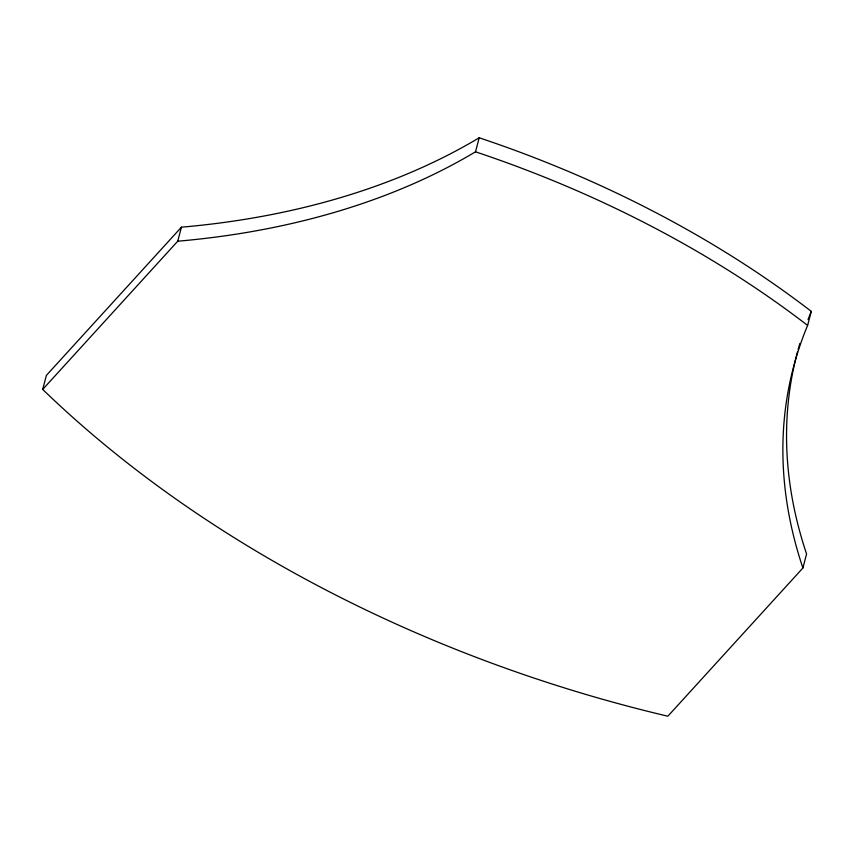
<?xml version="1.0" encoding="UTF-8"?>
<svg xmlns="http://www.w3.org/2000/svg" width="854" height="854" viewBox="0 0 854 854"><rect width="100%" height="100%" fill="white"/><g stroke="black" fill="none" stroke-linecap="round" stroke-linejoin="round"><path stroke-width="1.28" d="M42.7 389.424L46.383 375.397L181.422 227.185A728.387 481.688 14.7 0 0 479.19 137.782A833.098 550.937 14.7 0 1 811.3 311.39L807.617 325.417A728.387 481.688 14.7 0 0 802.899 568.006L667.849 716.218A1004.347 664.188 14.7 0 1 42.7 389.424L177.739 241.212L181.422 227.185M177.739 241.212A728.387 481.688 14.7 0 0 475.507 151.809L479.19 137.782M802.899 568.006L806.571 553.979A728.387 481.688 14.7 0 1 797.487 351.891M798.148 349.467A728.387 481.688 14.7 0 1 799.878 343.425M808.012 319.599A728.387 481.688 14.7 0 1 811.3 311.39M475.507 151.809A833.098 550.937 14.7 0 1 807.617 325.417"/></g></svg>
